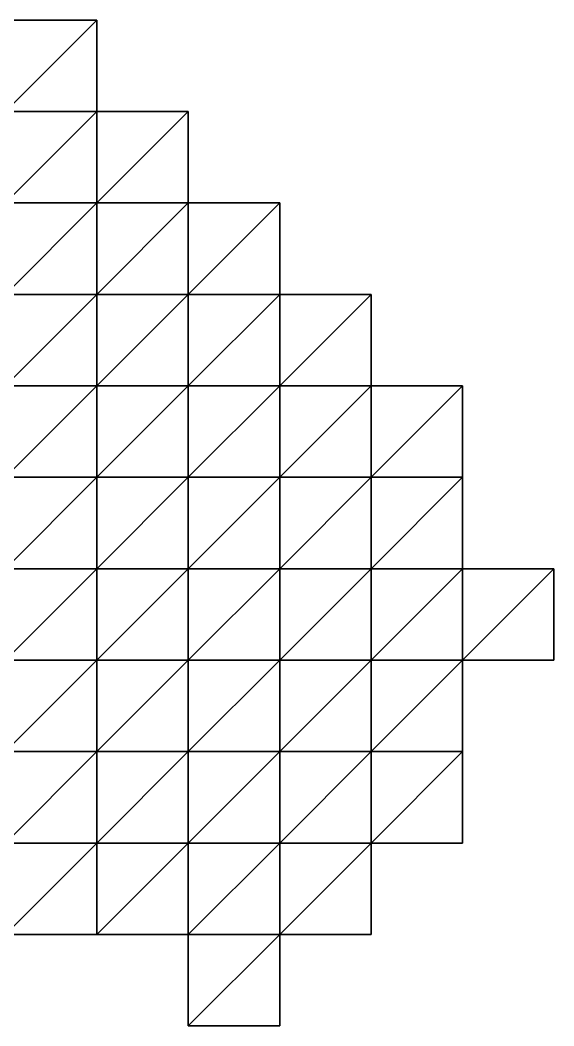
# Model space of a CAD drawing. Extents: x 292020 to 295740, y 4557680 to 4560040.
# Drawn here: x 292223.2 to 292340, y 4559460 to 4559680 of the extents above; entities that cross this region are included whole.
import ezdxf

# ---------------------------------------------------------------- set-up
doc = ezdxf.new("R2010")
doc.units = 0
doc.layers.add('RUN201_4_-_RUN201_NODOMAIN5_20X', color=7, linetype='CONTINUOUS')

msp = doc.modelspace()

# ---------------------------------------------------------------- linework, layer by layer
at = {"layer": 'RUN201_4_-_RUN201_NODOMAIN5_20X'}
for points in [[(292220, 4559680, 1740), (292220, 4559660, 1740), (292240, 4559680, 1740)], [(292240, 4559680, 1740), (292220, 4559660, 1740), (292240, 4559660, 1740)], [(292240, 4559680, 1760), (292220, 4559660, 1760), (292220, 4559680, 1760)], [(292240, 4559660, 1760), (292220, 4559660, 1760), (292240, 4559680, 1760)], [(292240, 4559680, 1740), (292220, 4559680, 1760), (292220, 4559680, 1740)], [(292240, 4559680, 1760), (292220, 4559680, 1760), (292240, 4559680, 1740)], [(292240, 4559660, 1740), (292240, 4559660, 1760), (292240, 4559680, 1740)], [(292240, 4559680, 1740), (292240, 4559660, 1760), (292240, 4559680, 1760)], [(292220, 4559660, 1720), (292220, 4559640, 1720), (292240, 4559660, 1720)], [(292240, 4559660, 1720), (292220, 4559640, 1720), (292240, 4559640, 1720)], [(292240, 4559660, 1720), (292220, 4559660, 1740), (292220, 4559660, 1720)], [(292240, 4559660, 1740), (292220, 4559660, 1740), (292240, 4559660, 1720)], [(292240, 4559660, 1760), (292220, 4559640, 1760), (292220, 4559660, 1760)], [(292240, 4559640, 1760), (292220, 4559640, 1760), (292240, 4559660, 1760)], [(292240, 4559640, 1720), (292240, 4559640, 1740), (292240, 4559660, 1720)], [(292240, 4559660, 1720), (292240, 4559640, 1740), (292240, 4559660, 1740)], [(292240, 4559660, 1740), (292240, 4559640, 1740), (292260, 4559660, 1740)], [(292260, 4559660, 1740), (292240, 4559640, 1740), (292260, 4559640, 1740)], [(292260, 4559660, 1760), (292240, 4559640, 1760), (292240, 4559660, 1760)], [(292260, 4559640, 1760), (292240, 4559640, 1760), (292260, 4559660, 1760)], [(292260, 4559660, 1740), (292240, 4559660, 1760), (292240, 4559660, 1740)], [(292260, 4559660, 1760), (292240, 4559660, 1760), (292260, 4559660, 1740)], [(292260, 4559640, 1740), (292260, 4559640, 1760), (292260, 4559660, 1740)], [(292260, 4559660, 1740), (292260, 4559640, 1760), (292260, 4559660, 1760)], [(292220, 4559640, 1700), (292220, 4559620, 1700), (292240, 4559640, 1700)], [(292240, 4559640, 1700), (292220, 4559620, 1700), (292240, 4559620, 1700)], [(292240, 4559640, 1700), (292220, 4559640, 1720), (292220, 4559640, 1700)], [(292240, 4559640, 1720), (292220, 4559640, 1720), (292240, 4559640, 1700)], [(292240, 4559640, 1760), (292220, 4559620, 1760), (292220, 4559640, 1760)], [(292240, 4559620, 1760), (292220, 4559620, 1760), (292240, 4559640, 1760)], [(292240, 4559620, 1700), (292240, 4559620, 1720), (292240, 4559640, 1700)], [(292240, 4559640, 1700), (292240, 4559620, 1720), (292240, 4559640, 1720)], [(292240, 4559640, 1720), (292240, 4559620, 1720), (292260, 4559640, 1720)], [(292260, 4559640, 1720), (292240, 4559620, 1720), (292260, 4559620, 1720)], [(292260, 4559640, 1720), (292240, 4559640, 1740), (292240, 4559640, 1720)], [(292260, 4559640, 1740), (292240, 4559640, 1740), (292260, 4559640, 1720)], [(292260, 4559640, 1760), (292240, 4559620, 1760), (292240, 4559640, 1760)], [(292260, 4559620, 1760), (292240, 4559620, 1760), (292260, 4559640, 1760)], [(292260, 4559620, 1720), (292260, 4559620, 1740), (292260, 4559640, 1720)], [(292260, 4559640, 1720), (292260, 4559620, 1740), (292260, 4559640, 1740)], [(292260, 4559640, 1740), (292260, 4559620, 1740), (292280, 4559640, 1740)], [(292280, 4559640, 1740), (292260, 4559620, 1740), (292280, 4559620, 1740)], [(292280, 4559640, 1760), (292260, 4559620, 1760), (292260, 4559640, 1760)], [(292280, 4559620, 1760), (292260, 4559620, 1760), (292280, 4559640, 1760)], [(292280, 4559640, 1740), (292260, 4559640, 1760), (292260, 4559640, 1740)], [(292280, 4559640, 1760), (292260, 4559640, 1760), (292280, 4559640, 1740)], [(292280, 4559620, 1740), (292280, 4559620, 1760), (292280, 4559640, 1740)], [(292280, 4559640, 1740), (292280, 4559620, 1760), (292280, 4559640, 1760)], [(292220, 4559620, 1700), (292220, 4559600, 1700), (292240, 4559620, 1700)], [(292240, 4559620, 1700), (292220, 4559600, 1700), (292240, 4559600, 1700)], [(292240, 4559620, 1760), (292220, 4559600, 1760), (292220, 4559620, 1760)], [(292240, 4559600, 1760), (292220, 4559600, 1760), (292240, 4559620, 1760)], [(292240, 4559600, 1700), (292240, 4559600, 1720), (292240, 4559620, 1700)], [(292240, 4559620, 1700), (292240, 4559600, 1720), (292240, 4559620, 1720)], [(292240, 4559620, 1720), (292240, 4559600, 1720), (292260, 4559620, 1720)], [(292260, 4559620, 1720), (292240, 4559600, 1720), (292260, 4559600, 1720)], [(292260, 4559620, 1760), (292240, 4559600, 1760), (292240, 4559620, 1760)], [(292260, 4559600, 1760), (292240, 4559600, 1760), (292260, 4559620, 1760)], [(292260, 4559600, 1720), (292260, 4559600, 1740), (292260, 4559620, 1720)], [(292260, 4559620, 1720), (292260, 4559600, 1740), (292260, 4559620, 1740)], [(292260, 4559620, 1740), (292260, 4559600, 1740), (292280, 4559620, 1740)], [(292280, 4559620, 1740), (292260, 4559600, 1740), (292280, 4559600, 1740)], [(292280, 4559620, 1780), (292260, 4559600, 1780), (292260, 4559620, 1780)], [(292280, 4559600, 1780), (292260, 4559600, 1780), (292280, 4559620, 1780)], [(292280, 4559620, 1760), (292260, 4559620, 1780), (292260, 4559620, 1760)], [(292280, 4559620, 1780), (292260, 4559620, 1780), (292280, 4559620, 1760)], [(292260, 4559620, 1760), (292260, 4559600, 1780), (292260, 4559600, 1760)], [(292260, 4559620, 1780), (292260, 4559600, 1780), (292260, 4559620, 1760)], [(292280, 4559600, 1740), (292280, 4559600, 1760), (292280, 4559620, 1740)], [(292280, 4559620, 1740), (292280, 4559600, 1760), (292280, 4559620, 1760)], [(292280, 4559620, 1760), (292280, 4559600, 1760), (292300, 4559620, 1760)], [(292300, 4559620, 1760), (292280, 4559600, 1760), (292300, 4559600, 1760)], [(292300, 4559620, 1780), (292280, 4559600, 1780), (292280, 4559620, 1780)], [(292300, 4559600, 1780), (292280, 4559600, 1780), (292300, 4559620, 1780)], [(292300, 4559620, 1760), (292280, 4559620, 1780), (292280, 4559620, 1760)], [(292300, 4559620, 1780), (292280, 4559620, 1780), (292300, 4559620, 1760)], [(292300, 4559600, 1760), (292300, 4559600, 1780), (292300, 4559620, 1760)], [(292300, 4559620, 1760), (292300, 4559600, 1780), (292300, 4559620, 1780)], [(292220, 4559600, 1700), (292220, 4559580, 1700), (292240, 4559600, 1700)], [(292240, 4559600, 1700), (292220, 4559580, 1700), (292240, 4559580, 1700)], [(292240, 4559600, 1760), (292220, 4559580, 1760), (292220, 4559600, 1760)], [(292240, 4559580, 1760), (292220, 4559580, 1760), (292240, 4559600, 1760)], [(292240, 4559600, 1700), (292240, 4559580, 1700), (292260, 4559600, 1700)], [(292260, 4559600, 1700), (292240, 4559580, 1700), (292260, 4559580, 1700)], [(292260, 4559600, 1700), (292240, 4559600, 1720), (292240, 4559600, 1700)], [(292260, 4559600, 1720), (292240, 4559600, 1720), (292260, 4559600, 1700)], [(292260, 4559600, 1780), (292240, 4559580, 1780), (292240, 4559600, 1780)], [(292260, 4559580, 1780), (292240, 4559580, 1780), (292260, 4559600, 1780)], [(292260, 4559600, 1760), (292240, 4559600, 1780), (292240, 4559600, 1760)], [(292260, 4559600, 1780), (292240, 4559600, 1780), (292260, 4559600, 1760)], [(292240, 4559600, 1760), (292240, 4559580, 1780), (292240, 4559580, 1760)], [(292240, 4559600, 1780), (292240, 4559580, 1780), (292240, 4559600, 1760)], [(292260, 4559580, 1700), (292260, 4559580, 1720), (292260, 4559600, 1700)], [(292260, 4559600, 1700), (292260, 4559580, 1720), (292260, 4559600, 1720)], [(292260, 4559600, 1720), (292260, 4559580, 1720), (292280, 4559600, 1720)], [(292280, 4559600, 1720), (292260, 4559580, 1720), (292280, 4559580, 1720)], [(292280, 4559600, 1720), (292260, 4559600, 1740), (292260, 4559600, 1720)], [(292280, 4559600, 1740), (292260, 4559600, 1740), (292280, 4559600, 1720)], [(292280, 4559600, 1780), (292260, 4559580, 1780), (292260, 4559600, 1780)], [(292280, 4559580, 1780), (292260, 4559580, 1780), (292280, 4559600, 1780)], [(292280, 4559580, 1720), (292280, 4559580, 1740), (292280, 4559600, 1720)], [(292280, 4559600, 1720), (292280, 4559580, 1740), (292280, 4559600, 1740)], [(292280, 4559600, 1740), (292280, 4559580, 1740), (292300, 4559600, 1740)], [(292300, 4559600, 1740), (292280, 4559580, 1740), (292300, 4559580, 1740)], [(292300, 4559600, 1740), (292280, 4559600, 1760), (292280, 4559600, 1740)], [(292300, 4559600, 1760), (292280, 4559600, 1760), (292300, 4559600, 1740)], [(292300, 4559600, 1780), (292280, 4559580, 1780), (292280, 4559600, 1780)], [(292300, 4559580, 1780), (292280, 4559580, 1780), (292300, 4559600, 1780)], [(292300, 4559580, 1740), (292300, 4559580, 1760), (292300, 4559600, 1740)], [(292300, 4559600, 1740), (292300, 4559580, 1760), (292300, 4559600, 1760)], [(292300, 4559600, 1760), (292300, 4559580, 1760), (292320, 4559600, 1760)], [(292320, 4559600, 1760), (292300, 4559580, 1760), (292320, 4559580, 1760)], [(292320, 4559600, 1780), (292300, 4559580, 1780), (292300, 4559600, 1780)], [(292320, 4559580, 1780), (292300, 4559580, 1780), (292320, 4559600, 1780)], [(292320, 4559600, 1760), (292300, 4559600, 1780), (292300, 4559600, 1760)], [(292320, 4559600, 1780), (292300, 4559600, 1780), (292320, 4559600, 1760)], [(292320, 4559580, 1760), (292320, 4559580, 1780), (292320, 4559600, 1760)], [(292320, 4559600, 1760), (292320, 4559580, 1780), (292320, 4559600, 1780)], [(292220, 4559580, 1700), (292220, 4559580, 1720), (292240, 4559580, 1700)], [(292240, 4559580, 1700), (292220, 4559580, 1720), (292240, 4559580, 1720)], [(292220, 4559580, 1720), (292220, 4559560, 1720), (292240, 4559580, 1720)], [(292240, 4559580, 1720), (292220, 4559560, 1720), (292240, 4559560, 1720)], [(292240, 4559580, 1760), (292220, 4559560, 1760), (292220, 4559580, 1760)], [(292240, 4559560, 1760), (292220, 4559560, 1760), (292240, 4559580, 1760)], [(292240, 4559580, 1700), (292240, 4559580, 1720), (292260, 4559580, 1700)], [(292260, 4559580, 1700), (292240, 4559580, 1720), (292260, 4559580, 1720)], [(292240, 4559580, 1720), (292240, 4559560, 1720), (292260, 4559580, 1720)], [(292260, 4559580, 1720), (292240, 4559560, 1720), (292260, 4559560, 1720)], [(292260, 4559580, 1780), (292240, 4559560, 1780), (292240, 4559580, 1780)], [(292260, 4559560, 1780), (292240, 4559560, 1780), (292260, 4559580, 1780)], [(292240, 4559580, 1760), (292240, 4559560, 1780), (292240, 4559560, 1760)], [(292240, 4559580, 1780), (292240, 4559560, 1780), (292240, 4559580, 1760)], [(292260, 4559580, 1720), (292260, 4559560, 1720), (292280, 4559580, 1720)], [(292280, 4559580, 1720), (292260, 4559560, 1720), (292280, 4559560, 1720)], [(292280, 4559580, 1780), (292260, 4559560, 1780), (292260, 4559580, 1780)], [(292280, 4559560, 1780), (292260, 4559560, 1780), (292280, 4559580, 1780)], [(292280, 4559560, 1720), (292280, 4559560, 1740), (292280, 4559580, 1720)], [(292280, 4559580, 1720), (292280, 4559560, 1740), (292280, 4559580, 1740)], [(292280, 4559580, 1740), (292280, 4559560, 1740), (292300, 4559580, 1740)], [(292300, 4559580, 1740), (292280, 4559560, 1740), (292300, 4559560, 1740)], [(292300, 4559580, 1780), (292280, 4559560, 1780), (292280, 4559580, 1780)], [(292300, 4559560, 1780), (292280, 4559560, 1780), (292300, 4559580, 1780)], [(292300, 4559560, 1740), (292300, 4559560, 1760), (292300, 4559580, 1740)], [(292300, 4559580, 1740), (292300, 4559560, 1760), (292300, 4559580, 1760)], [(292300, 4559580, 1760), (292300, 4559560, 1760), (292320, 4559580, 1760)], [(292320, 4559580, 1760), (292300, 4559560, 1760), (292320, 4559560, 1760)], [(292320, 4559580, 1780), (292300, 4559560, 1780), (292300, 4559580, 1780)], [(292320, 4559560, 1780), (292300, 4559560, 1780), (292320, 4559580, 1780)], [(292320, 4559560, 1760), (292320, 4559560, 1780), (292320, 4559580, 1760)], [(292320, 4559580, 1760), (292320, 4559560, 1780), (292320, 4559580, 1780)], [(292220, 4559560, 1720), (292220, 4559540, 1720), (292240, 4559560, 1720)], [(292240, 4559560, 1720), (292220, 4559540, 1720), (292240, 4559540, 1720)], [(292240, 4559560, 1760), (292220, 4559540, 1760), (292220, 4559560, 1760)], [(292240, 4559540, 1760), (292220, 4559540, 1760), (292240, 4559560, 1760)], [(292240, 4559560, 1720), (292240, 4559540, 1720), (292260, 4559560, 1720)], [(292260, 4559560, 1720), (292240, 4559540, 1720), (292260, 4559540, 1720)], [(292260, 4559560, 1780), (292240, 4559540, 1780), (292240, 4559560, 1780)], [(292260, 4559540, 1780), (292240, 4559540, 1780), (292260, 4559560, 1780)], [(292240, 4559560, 1760), (292240, 4559540, 1780), (292240, 4559540, 1760)], [(292240, 4559560, 1780), (292240, 4559540, 1780), (292240, 4559560, 1760)], [(292260, 4559560, 1720), (292260, 4559540, 1720), (292280, 4559560, 1720)], [(292280, 4559560, 1720), (292260, 4559540, 1720), (292280, 4559540, 1720)], [(292280, 4559560, 1780), (292260, 4559540, 1780), (292260, 4559560, 1780)], [(292280, 4559540, 1780), (292260, 4559540, 1780), (292280, 4559560, 1780)], [(292280, 4559540, 1720), (292280, 4559540, 1740), (292280, 4559560, 1720)], [(292280, 4559560, 1720), (292280, 4559540, 1740), (292280, 4559560, 1740)], [(292280, 4559560, 1740), (292280, 4559540, 1740), (292300, 4559560, 1740)], [(292300, 4559560, 1740), (292280, 4559540, 1740), (292300, 4559540, 1740)], [(292300, 4559560, 1800), (292280, 4559540, 1800), (292280, 4559560, 1800)], [(292300, 4559540, 1800), (292280, 4559540, 1800), (292300, 4559560, 1800)], [(292300, 4559560, 1780), (292280, 4559560, 1800), (292280, 4559560, 1780)], [(292300, 4559560, 1800), (292280, 4559560, 1800), (292300, 4559560, 1780)], [(292280, 4559560, 1780), (292280, 4559540, 1800), (292280, 4559540, 1780)], [(292280, 4559560, 1800), (292280, 4559540, 1800), (292280, 4559560, 1780)], [(292300, 4559540, 1740), (292300, 4559540, 1760), (292300, 4559560, 1740)], [(292300, 4559560, 1740), (292300, 4559540, 1760), (292300, 4559560, 1760)], [(292300, 4559560, 1760), (292300, 4559540, 1760), (292320, 4559560, 1760)], [(292320, 4559560, 1760), (292300, 4559540, 1760), (292320, 4559540, 1760)], [(292320, 4559560, 1800), (292300, 4559540, 1800), (292300, 4559560, 1800)], [(292320, 4559540, 1800), (292300, 4559540, 1800), (292320, 4559560, 1800)], [(292320, 4559560, 1780), (292300, 4559560, 1800), (292300, 4559560, 1780)], [(292320, 4559560, 1800), (292300, 4559560, 1800), (292320, 4559560, 1780)], [(292320, 4559540, 1760), (292320, 4559540, 1780), (292320, 4559560, 1760)], [(292320, 4559560, 1760), (292320, 4559540, 1780), (292320, 4559560, 1780)], [(292320, 4559560, 1780), (292320, 4559540, 1780), (292340, 4559560, 1780)], [(292340, 4559560, 1780), (292320, 4559540, 1780), (292340, 4559540, 1780)], [(292340, 4559560, 1800), (292320, 4559540, 1800), (292320, 4559560, 1800)], [(292340, 4559540, 1800), (292320, 4559540, 1800), (292340, 4559560, 1800)], [(292340, 4559560, 1780), (292320, 4559560, 1800), (292320, 4559560, 1780)], [(292340, 4559560, 1800), (292320, 4559560, 1800), (292340, 4559560, 1780)], [(292340, 4559540, 1780), (292340, 4559540, 1800), (292340, 4559560, 1780)], [(292340, 4559560, 1780), (292340, 4559540, 1800), (292340, 4559560, 1800)], [(292220, 4559540, 1720), (292220, 4559520, 1720), (292240, 4559540, 1720)], [(292240, 4559540, 1720), (292220, 4559520, 1720), (292240, 4559520, 1720)], [(292240, 4559540, 1760), (292220, 4559520, 1760), (292220, 4559540, 1760)], [(292240, 4559520, 1760), (292220, 4559520, 1760), (292240, 4559540, 1760)], [(292240, 4559540, 1720), (292240, 4559520, 1720), (292260, 4559540, 1720)], [(292260, 4559540, 1720), (292240, 4559520, 1720), (292260, 4559520, 1720)], [(292260, 4559540, 1780), (292240, 4559520, 1780), (292240, 4559540, 1780)], [(292260, 4559520, 1780), (292240, 4559520, 1780), (292260, 4559540, 1780)], [(292240, 4559540, 1760), (292240, 4559520, 1780), (292240, 4559520, 1760)], [(292240, 4559540, 1780), (292240, 4559520, 1780), (292240, 4559540, 1760)], [(292260, 4559520, 1720), (292260, 4559520, 1740), (292260, 4559540, 1720)], [(292260, 4559540, 1720), (292260, 4559520, 1740), (292260, 4559540, 1740)], [(292260, 4559540, 1720), (292260, 4559540, 1740), (292280, 4559540, 1720)], [(292280, 4559540, 1720), (292260, 4559540, 1740), (292280, 4559540, 1740)], [(292260, 4559540, 1740), (292260, 4559520, 1740), (292280, 4559540, 1740)], [(292280, 4559540, 1740), (292260, 4559520, 1740), (292280, 4559520, 1740)], [(292280, 4559540, 1780), (292260, 4559520, 1780), (292260, 4559540, 1780)], [(292280, 4559520, 1780), (292260, 4559520, 1780), (292280, 4559540, 1780)], [(292280, 4559520, 1740), (292280, 4559520, 1760), (292280, 4559540, 1740)], [(292280, 4559540, 1740), (292280, 4559520, 1760), (292280, 4559540, 1760)], [(292280, 4559540, 1740), (292280, 4559540, 1760), (292300, 4559540, 1740)], [(292300, 4559540, 1740), (292280, 4559540, 1760), (292300, 4559540, 1760)], [(292280, 4559540, 1760), (292280, 4559520, 1760), (292300, 4559540, 1760)], [(292300, 4559540, 1760), (292280, 4559520, 1760), (292300, 4559520, 1760)], [(292300, 4559540, 1800), (292280, 4559520, 1800), (292280, 4559540, 1800)], [(292300, 4559520, 1800), (292280, 4559520, 1800), (292300, 4559540, 1800)], [(292280, 4559540, 1780), (292280, 4559520, 1800), (292280, 4559520, 1780)], [(292280, 4559540, 1800), (292280, 4559520, 1800), (292280, 4559540, 1780)], [(292300, 4559520, 1760), (292300, 4559520, 1780), (292300, 4559540, 1760)], [(292300, 4559540, 1760), (292300, 4559520, 1780), (292300, 4559540, 1780)], [(292300, 4559540, 1760), (292300, 4559540, 1780), (292320, 4559540, 1760)], [(292320, 4559540, 1760), (292300, 4559540, 1780), (292320, 4559540, 1780)], [(292300, 4559540, 1780), (292300, 4559520, 1780), (292320, 4559540, 1780)], [(292320, 4559540, 1780), (292300, 4559520, 1780), (292320, 4559520, 1780)], [(292320, 4559540, 1800), (292300, 4559520, 1800), (292300, 4559540, 1800)], [(292320, 4559520, 1800), (292300, 4559520, 1800), (292320, 4559540, 1800)], [(292320, 4559520, 1780), (292320, 4559520, 1800), (292320, 4559540, 1780)], [(292320, 4559540, 1780), (292320, 4559520, 1800), (292320, 4559540, 1800)], [(292320, 4559540, 1780), (292320, 4559540, 1800), (292340, 4559540, 1780)], [(292340, 4559540, 1780), (292320, 4559540, 1800), (292340, 4559540, 1800)], [(292220, 4559520, 1720), (292220, 4559500, 1720), (292240, 4559520, 1720)], [(292240, 4559520, 1720), (292220, 4559500, 1720), (292240, 4559500, 1720)], [(292240, 4559520, 1760), (292220, 4559500, 1760), (292220, 4559520, 1760)], [(292240, 4559500, 1760), (292220, 4559500, 1760), (292240, 4559520, 1760)], [(292240, 4559500, 1720), (292240, 4559500, 1740), (292240, 4559520, 1720)], [(292240, 4559520, 1720), (292240, 4559500, 1740), (292240, 4559520, 1740)], [(292240, 4559520, 1720), (292240, 4559520, 1740), (292260, 4559520, 1720)], [(292260, 4559520, 1720), (292240, 4559520, 1740), (292260, 4559520, 1740)], [(292240, 4559520, 1740), (292240, 4559500, 1740), (292260, 4559520, 1740)], [(292260, 4559520, 1740), (292240, 4559500, 1740), (292260, 4559500, 1740)], [(292260, 4559520, 1780), (292240, 4559500, 1780), (292240, 4559520, 1780)], [(292260, 4559500, 1780), (292240, 4559500, 1780), (292260, 4559520, 1780)], [(292240, 4559520, 1760), (292240, 4559500, 1780), (292240, 4559500, 1760)], [(292240, 4559520, 1780), (292240, 4559500, 1780), (292240, 4559520, 1760)], [(292260, 4559500, 1740), (292260, 4559500, 1760), (292260, 4559520, 1740)], [(292260, 4559520, 1740), (292260, 4559500, 1760), (292260, 4559520, 1760)], [(292260, 4559520, 1740), (292260, 4559520, 1760), (292280, 4559520, 1740)], [(292280, 4559520, 1740), (292260, 4559520, 1760), (292280, 4559520, 1760)], [(292260, 4559520, 1760), (292260, 4559500, 1760), (292280, 4559520, 1760)], [(292280, 4559520, 1760), (292260, 4559500, 1760), (292280, 4559500, 1760)], [(292280, 4559520, 1800), (292260, 4559500, 1800), (292260, 4559520, 1800)], [(292280, 4559500, 1800), (292260, 4559500, 1800), (292280, 4559520, 1800)], [(292280, 4559520, 1780), (292260, 4559520, 1800), (292260, 4559520, 1780)], [(292280, 4559520, 1800), (292260, 4559520, 1800), (292280, 4559520, 1780)], [(292260, 4559520, 1780), (292260, 4559500, 1800), (292260, 4559500, 1780)], [(292260, 4559520, 1800), (292260, 4559500, 1800), (292260, 4559520, 1780)], [(292280, 4559500, 1760), (292280, 4559500, 1780), (292280, 4559520, 1760)], [(292280, 4559520, 1760), (292280, 4559500, 1780), (292280, 4559520, 1780)], [(292280, 4559520, 1760), (292280, 4559520, 1780), (292300, 4559520, 1760)], [(292300, 4559520, 1760), (292280, 4559520, 1780), (292300, 4559520, 1780)], [(292280, 4559520, 1780), (292280, 4559500, 1780), (292300, 4559520, 1780)], [(292300, 4559520, 1780), (292280, 4559500, 1780), (292300, 4559500, 1780)], [(292300, 4559520, 1800), (292280, 4559500, 1800), (292280, 4559520, 1800)], [(292300, 4559500, 1800), (292280, 4559500, 1800), (292300, 4559520, 1800)], [(292300, 4559520, 1780), (292300, 4559500, 1780), (292320, 4559520, 1780)], [(292320, 4559520, 1780), (292300, 4559500, 1780), (292320, 4559500, 1780)], [(292320, 4559520, 1800), (292300, 4559500, 1800), (292300, 4559520, 1800)], [(292320, 4559500, 1800), (292300, 4559500, 1800), (292320, 4559520, 1800)], [(292320, 4559500, 1780), (292320, 4559500, 1800), (292320, 4559520, 1780)], [(292320, 4559520, 1780), (292320, 4559500, 1800), (292320, 4559520, 1800)], [(292220, 4559500, 1720), (292220, 4559500, 1740), (292240, 4559500, 1720)], [(292240, 4559500, 1720), (292220, 4559500, 1740), (292240, 4559500, 1740)], [(292220, 4559500, 1740), (292220, 4559480, 1740), (292240, 4559500, 1740)], [(292240, 4559500, 1740), (292220, 4559480, 1740), (292240, 4559480, 1740)], [(292240, 4559500, 1760), (292220, 4559480, 1760), (292220, 4559500, 1760)], [(292240, 4559480, 1760), (292220, 4559480, 1760), (292240, 4559500, 1760)], [(292240, 4559480, 1740), (292240, 4559480, 1760), (292240, 4559500, 1740)], [(292240, 4559500, 1740), (292240, 4559480, 1760), (292240, 4559500, 1760)], [(292240, 4559500, 1740), (292240, 4559500, 1760), (292260, 4559500, 1740)], [(292260, 4559500, 1740), (292240, 4559500, 1760), (292260, 4559500, 1760)], [(292240, 4559500, 1760), (292240, 4559480, 1760), (292260, 4559500, 1760)], [(292260, 4559500, 1760), (292240, 4559480, 1760), (292260, 4559480, 1760)], [(292260, 4559500, 1780), (292240, 4559480, 1780), (292240, 4559500, 1780)], [(292260, 4559480, 1780), (292240, 4559480, 1780), (292260, 4559500, 1780)], [(292240, 4559500, 1760), (292240, 4559480, 1780), (292240, 4559480, 1760)], [(292240, 4559500, 1780), (292240, 4559480, 1780), (292240, 4559500, 1760)], [(292260, 4559480, 1760), (292260, 4559480, 1780), (292260, 4559500, 1760)], [(292260, 4559500, 1760), (292260, 4559480, 1780), (292260, 4559500, 1780)], [(292260, 4559500, 1760), (292260, 4559500, 1780), (292280, 4559500, 1760)], [(292280, 4559500, 1760), (292260, 4559500, 1780), (292280, 4559500, 1780)], [(292260, 4559500, 1780), (292260, 4559480, 1780), (292280, 4559500, 1780)], [(292280, 4559500, 1780), (292260, 4559480, 1780), (292280, 4559480, 1780)], [(292280, 4559500, 1800), (292260, 4559480, 1800), (292260, 4559500, 1800)], [(292280, 4559480, 1800), (292260, 4559480, 1800), (292280, 4559500, 1800)], [(292260, 4559500, 1780), (292260, 4559480, 1800), (292260, 4559480, 1780)], [(292260, 4559500, 1800), (292260, 4559480, 1800), (292260, 4559500, 1780)], [(292280, 4559500, 1780), (292280, 4559480, 1780), (292300, 4559500, 1780)], [(292300, 4559500, 1780), (292280, 4559480, 1780), (292300, 4559480, 1780)], [(292300, 4559500, 1800), (292280, 4559480, 1800), (292280, 4559500, 1800)], [(292300, 4559480, 1800), (292280, 4559480, 1800), (292300, 4559500, 1800)], [(292300, 4559480, 1780), (292300, 4559480, 1800), (292300, 4559500, 1780)], [(292300, 4559500, 1780), (292300, 4559480, 1800), (292300, 4559500, 1800)], [(292300, 4559500, 1780), (292300, 4559500, 1800), (292320, 4559500, 1780)], [(292320, 4559500, 1780), (292300, 4559500, 1800), (292320, 4559500, 1800)], [(292220, 4559480, 1740), (292220, 4559480, 1760), (292240, 4559480, 1740)], [(292240, 4559480, 1740), (292220, 4559480, 1760), (292240, 4559480, 1760)], [(292240, 4559480, 1760), (292240, 4559480, 1780), (292260, 4559480, 1760)], [(292260, 4559480, 1760), (292240, 4559480, 1780), (292260, 4559480, 1780)], [(292260, 4559480, 1780), (292260, 4559460, 1780), (292280, 4559480, 1780)], [(292280, 4559480, 1780), (292260, 4559460, 1780), (292280, 4559460, 1780)], [(292280, 4559480, 1800), (292260, 4559460, 1800), (292260, 4559480, 1800)], [(292280, 4559460, 1800), (292260, 4559460, 1800), (292280, 4559480, 1800)], [(292260, 4559480, 1780), (292260, 4559460, 1800), (292260, 4559460, 1780)], [(292260, 4559480, 1800), (292260, 4559460, 1800), (292260, 4559480, 1780)], [(292280, 4559460, 1780), (292280, 4559460, 1800), (292280, 4559480, 1780)], [(292280, 4559480, 1780), (292280, 4559460, 1800), (292280, 4559480, 1800)], [(292280, 4559480, 1780), (292280, 4559480, 1800), (292300, 4559480, 1780)], [(292300, 4559480, 1780), (292280, 4559480, 1800), (292300, 4559480, 1800)], [(292260, 4559460, 1780), (292260, 4559460, 1800), (292280, 4559460, 1780)], [(292280, 4559460, 1780), (292260, 4559460, 1800), (292280, 4559460, 1800)]]:
    msp.add_3dface(points, dxfattribs=at)

doc.saveas('drawing.dxf')
